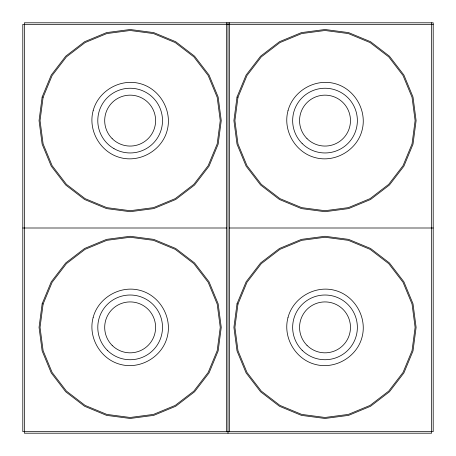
<?xml version="1.0" encoding="UTF-8"?>
<svg xmlns="http://www.w3.org/2000/svg" width="456" height="456" viewBox="0 0 456 456"><rect width="100%" height="100%" fill="white"/><g stroke="black" fill="none" stroke-linecap="round" stroke-linejoin="round"><path stroke-width="0.68" d="M433.2 24.367L22.8 24.367L22.8 431.632L433.2 431.632L433.2 22.8L24.367 22.8L24.367 433.2L431.632 433.2L431.632 22.8M22.8 228L226.575 228M229.425 228L433.2 228M229.567 22.8L229.567 431.632M228 22.8L228 433.2M226.432 22.8L226.432 431.632M42.146 97.025L39.045 120.606L42.146 144.187L51.249 166.161L65.727 185.028L84.599 199.506L106.573 208.609L130.148 211.715L153.729 208.609L175.702 199.506L194.575 185.028L209.053 166.161L218.156 144.187L221.257 120.606L218.156 97.025L209.053 75.052L194.575 56.185L175.702 41.707L153.729 32.604L130.148 29.497L106.573 32.604L84.599 41.707L65.727 56.185L51.249 75.052L42.146 97.025M43.12 97.288L40.048 120.606L43.12 143.925L52.121 165.653L66.439 184.315L85.101 198.634L106.829 207.634L130.148 210.706L153.472 207.634L175.201 198.634L193.863 184.315L208.181 165.653L217.181 143.925L220.254 120.606L217.181 97.288L208.181 75.553L193.863 56.892L175.201 42.573L153.472 33.573L130.148 30.506L106.829 33.573L85.101 42.573L66.439 56.892L52.121 75.553L43.12 97.288M42.146 303.793L39.045 327.374L42.146 350.955L51.249 372.928L65.727 391.795L84.599 406.273L106.573 415.376L130.148 418.477L153.729 415.376L175.702 406.273L194.575 391.795L209.053 372.928L218.156 350.955L221.257 327.374L218.156 303.793L209.053 281.819L194.575 262.947L175.702 248.469L153.729 239.371L130.148 236.265L106.573 239.371L84.599 248.469L65.727 262.947L51.249 281.819L42.146 303.793M43.12 304.049L40.048 327.374L43.12 350.692L52.121 372.421L66.439 391.083L85.101 405.401L106.829 414.401L130.148 417.474L153.472 414.401L175.201 405.401L193.863 391.083L208.181 372.421L217.181 350.692L220.254 327.374L217.181 304.049L208.181 282.321L193.863 263.659L175.201 249.341L153.472 240.34L130.148 237.268L106.829 240.34L85.101 249.341L66.439 263.659L52.121 282.321L43.12 304.049M93.155 110.694C87.729 130.462 100.405 152.418 120.236 157.599C140.003 163.031 161.965 150.355 167.147 130.519C172.573 110.751 159.896 88.789 140.066 83.608C120.298 78.181 98.336 90.858 93.155 110.694M93.155 317.462C87.729 337.223 100.405 359.185 120.236 364.367C140.003 369.799 161.965 357.116 167.147 337.286C172.573 317.518 159.896 295.556 140.066 290.375C120.298 284.949 98.336 297.625 93.155 317.462M237.012 97.025L233.905 120.606L237.012 144.187L246.109 166.161L260.593 185.028L279.46 199.506L301.433 208.609L325.014 211.715L348.595 208.609L370.568 199.506L389.435 185.028L403.913 166.161L413.016 144.187L416.117 120.606L413.016 97.025L403.913 75.052L389.435 56.185L370.568 41.707L348.595 32.604L325.014 29.497L301.433 32.604L279.46 41.707L260.593 56.185L246.109 75.052L237.012 97.025M237.981 97.288L234.914 120.606L237.981 143.925L246.981 165.653L261.299 184.315L279.961 198.634L301.695 207.634L325.014 210.706L348.333 207.634L370.061 198.634L388.723 184.315L403.041 165.653L412.042 143.925L415.114 120.606L412.042 97.288L403.041 75.553L388.723 56.892L370.061 42.573L348.333 33.573L325.014 30.506L301.695 33.573L279.961 42.573L261.299 56.892L246.981 75.553L237.981 97.288M237.012 303.793L233.905 327.374L237.012 350.955L246.109 372.928L260.593 391.795L279.46 406.273L301.433 415.376L325.014 418.477L348.595 415.376L370.568 406.273L389.435 391.795L403.913 372.928L413.016 350.955L416.117 327.374L413.016 303.793L403.913 281.819L389.435 262.947L370.568 248.469L348.595 239.371L325.014 236.265L301.433 239.371L279.46 248.469L260.593 262.947L246.109 281.819L237.012 303.793M237.981 304.049L234.914 327.374L237.981 350.692L246.981 372.421L261.299 391.083L279.961 405.401L301.695 414.401L325.014 417.474L348.333 414.401L370.061 405.401L388.723 391.083L403.041 372.421L412.042 350.692L415.114 327.374L412.042 304.049L403.041 282.321L388.723 263.659L370.061 249.341L348.333 240.34L325.014 237.268L301.695 240.34L279.961 249.341L261.299 263.659L246.981 282.321L237.981 304.049M288.015 110.694C282.589 130.462 295.266 152.418 315.102 157.599C334.869 163.031 356.826 150.355 362.007 130.519C367.439 110.751 354.757 88.789 334.926 83.608C315.159 78.181 293.197 90.858 288.015 110.694M288.015 317.462C282.589 337.223 295.266 359.185 315.102 364.367C334.869 369.799 356.826 357.116 362.007 337.286C367.439 317.518 354.757 295.556 334.926 290.375C315.159 284.949 293.197 297.625 288.015 317.462M113.971 148.627A32.359 32.359 0 0 0 162.507 120.606A32.359 32.359 0 0 0 113.971 92.579A32.359 32.359 0 0 0 113.971 148.627M112.147 138.607A25.456 25.456 0 0 0 154.744 127.195A25.456 25.456 0 0 0 123.565 96.016A25.456 25.456 0 0 0 112.147 138.607M107.268 350.254A32.359 32.359 0 0 0 161.407 335.747A32.359 32.359 0 0 0 121.775 296.115A32.359 32.359 0 0 0 107.268 350.254M112.147 345.374A25.456 25.456 0 0 0 154.744 333.963A25.456 25.456 0 0 0 123.565 302.784A25.456 25.456 0 0 0 112.147 345.374M302.134 143.486A32.359 32.359 0 0 0 356.267 128.98A32.359 32.359 0 0 0 316.635 89.347A32.359 32.359 0 0 0 302.134 143.486M307.013 138.607A25.456 25.456 0 0 0 349.604 127.195A25.456 25.456 0 0 0 318.425 96.016A25.456 25.456 0 0 0 307.013 138.607M302.134 350.254A32.359 32.359 0 0 0 356.267 335.747A32.359 32.359 0 0 0 316.635 296.115A32.359 32.359 0 0 0 302.134 350.254M307.013 345.374A25.456 25.456 0 0 0 349.604 333.963A25.456 25.456 0 0 0 318.425 302.784A25.456 25.456 0 0 0 307.013 345.374"/></g></svg>
